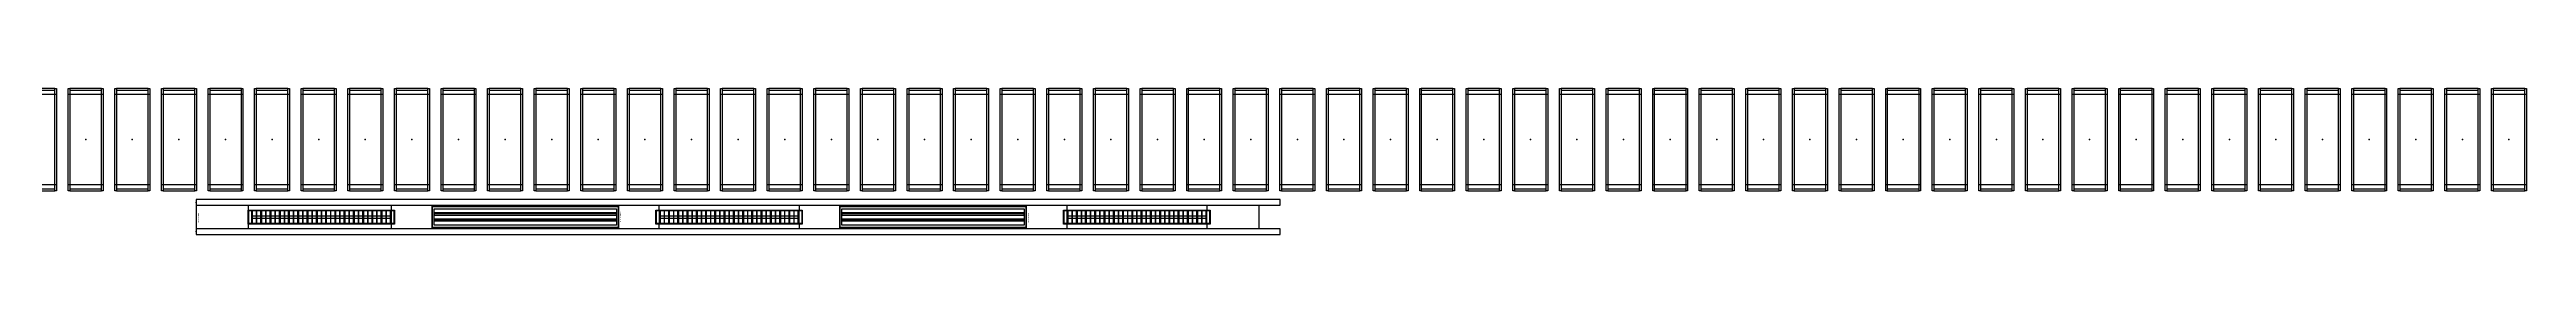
# Model space of a CAD drawing. Header units: millimetres. Extents: x -962357 to -591296, y -223672 to 59420.
# Drawn here: x -768230 to -746970, y -193246 to -191996 of the extents above; entities that cross this region are included whole.
import ezdxf
from ezdxf.enums import TextEntityAlignment as Align

# ---------------------------------------------------------------- set-up
doc = ezdxf.new("R2010")
doc.units = ezdxf.units.MM
for name, color, linetype in [('000 - WIPEOUT', 250, 'Continuous'), ('001 - ASCESSORIES', 251, 'Continuous'), ('A04_TUBE SERIES', 2, 'Continuous'), ('A11_ALU.SOLID SHEET', 2, 'Continuous')]:
    doc.layers.add(name, color=color, linetype=linetype)

# ---------------------------------------------------------------- blocks, each defined once
blk = doc.blocks.new('*U341')
at = {"layer": 'A11_ALU.SOLID SHEET', "color": 0}
blk.add_lwpolyline([(450, -98.8), (450, 98.8), (0, 98.8), (0, -98.8)], close=True, dxfattribs=at)
at = {"layer": 'Defpoints', "color": 250}
blk.add_point((0, 0), dxfattribs=at)
blk.add_text('AL.SHEET-HAT-TYPE-R', height=6, rotation=270, dxfattribs=at).set_placement((15, 0), align=Align.BOTTOM_CENTER)
blk = doc.blocks.new('*U339')
at = {"layer": 'A11_ALU.SOLID SHEET', "color": 0}
blk.add_lwpolyline([(350, -98.8), (350, 98.8), (0, 98.8), (0, -98.8)], close=True, dxfattribs=at)
at = {"layer": 'Defpoints', "color": 250}
blk.add_point((0, 0), dxfattribs=at)
blk.add_text('AL.SHEET-HAT-TYPE-R', height=6, rotation=270, dxfattribs=at).set_placement((15, 0), align=Align.BOTTOM_CENTER)
blk = doc.blocks.new('*U340')
at = {"layer": '001 - ASCESSORIES', "color": 0, "linetype": 'ByBlock'}
blk.add_lwpolyline([(800, 87), (-800, 87), (-800, -87), (800, -87)], close=True, dxfattribs=at)
at = {"layer": '001 - ASCESSORIES', "linetype": 'ByBlock'}
for points in [[(-782, 69), (782, 69), (782, -69), (-782, -69)], [(782, 36), (-782, 36), (-782, 16), (782, 16)], [(-782, -16), (782, -16), (782, -36), (-782, -36)]]:
    blk.add_lwpolyline(points, close=True, dxfattribs=at)
for points in [[(782, 26), (-782, 26)], [(-782, -26), (782, -26)]]:
    blk.add_lwpolyline(points, dxfattribs=at)
blk = doc.blocks.new('*U338')
at = {"color": 1}
blk.add_wipeout([(628, -60), (-629, -60), (-629, 60), (628, 60)], dxfattribs=at).dxf.layer = '000 - WIPEOUT'
at = {"layer": '001 - ASCESSORIES', "color": 0}
blk.add_lwpolyline([(628, -60), (-629, -60), (-629, 60), (628, 60)], close=True, dxfattribs=at)
at = {"layer": '001 - ASCESSORIES'}
for points in [[(623, -55), (-624, -55), (-624, 55), (623, 55)], [(-593, -55), (-598, -55), (-598, 55), (-593, 55)], [(-559, -55), (-554, -55), (-554, 55), (-559, 55)], [(-514, -55), (-519, -55), (-519, 55), (-514, 55)], [(-479, -55), (-474, -55), (-474, 55), (-479, 55)], [(-435, -55), (-440, -55), (-440, 55), (-435, 55)], [(-400, -55), (-395, -55), (-395, 55), (-400, 55)], [(-355, -55), (-360, -55), (-360, 55), (-355, 55)], [(-320, -55), (-315, -55), (-315, 55), (-320, 55)], [(-276, -55), (-281, -55), (-281, 55), (-276, 55)], [(-241, -55), (-236, -55), (-236, 55), (-241, 55)], [(-196, -55), (-201, -55), (-201, 55), (-196, 55)], [(-161, -55), (-156, -55), (-156, 55), (-161, 55)], [(-117, -55), (-122, -55), (-122, 55), (-117, 55)], [(-82, -55), (-77, -55), (-77, 55), (-82, 55)], [(-37, -55), (-42, -55), (-42, 55), (-37, 55)], [(-3, -55), (3, -55), (3, 55), (-3, 55)], [(42, -55), (37, -55), (37, 55), (42, 55)], [(77, -55), (82, -55), (82, 55), (77, 55)], [(122, -55), (117, -55), (117, 55), (122, 55)], [(156, -55), (161, -55), (161, 55), (156, 55)], [(201, -55), (196, -55), (196, 55), (201, 55)], [(236, -55), (241, -55), (241, 55), (236, 55)], [(281, -55), (276, -55), (276, 55), (281, 55)], [(315, -55), (320, -55), (320, 55), (315, 55)], [(360, -55), (355, -55), (355, 55), (360, 55)], [(395, -55), (400, -55), (400, 55), (395, 55)], [(440, -55), (435, -55), (435, 55), (440, 55)], [(474, -55), (479, -55), (479, 55), (474, 55)], [(519, -55), (514, -55), (514, 55), (519, 55)], [(554, -55), (559, -55), (559, 55), (554, 55)], [(598, -55), (593, -55), (593, 55), (598, 55)]]:
    blk.add_lwpolyline(points, close=True, dxfattribs=at)
for points in [[(-593, 10), (-559, 10)], [(-554, 10), (-519, 10)], [(-514, 10), (-479, 10)], [(-474, 10), (-440, 10)], [(-435, 10), (-400, 10)], [(-395, 10), (-360, 10)], [(-355, 10), (-320, 10)], [(-315, 10), (-281, 10)], [(-276, 10), (-241, 10)], [(-236, 10), (-201, 10)], [(-196, 10), (-161, 10)], [(-156, 10), (-122, 10)], [(-117, 10), (-82, 10)], [(-77, 10), (-42, 10)], [(-37, 10), (-3, 10)], [(3, 10), (37, 10)], [(42, 10), (77, 10)], [(82, 10), (117, 10)], [(122, 10), (156, 10)], [(161, 10), (196, 10)], [(201, 10), (236, 10)], [(241, 10), (276, 10)], [(281, 10), (315, 10)], [(320, 10), (355, 10)], [(360, 10), (395, 10)], [(400, 10), (435, 10)], [(440, 10), (474, 10)], [(479, 10), (514, 10)], [(519, 10), (554, 10)], [(559, 10), (593, 10)], [(-593, -10), (-559, -10)], [(-554, -10), (-519, -10)], [(-514, -10), (-479, -10)], [(-474, -10), (-440, -10)], [(-435, -10), (-400, -10)], [(-395, -10), (-360, -10)], [(-355, -10), (-320, -10)], [(-315, -10), (-281, -10)], [(-276, -10), (-241, -10)], [(-236, -10), (-201, -10)], [(-196, -10), (-161, -10)], [(-156, -10), (-122, -10)], [(-117, -10), (-82, -10)], [(-77, -10), (-42, -10)], [(-37, -10), (-3, -10)], [(3, -10), (37, -10)], [(42, -10), (77, -10)], [(82, -10), (117, -10)], [(122, -10), (156, -10)], [(161, -10), (196, -10)], [(201, -10), (236, -10)], [(241, -10), (276, -10)], [(281, -10), (315, -10)], [(320, -10), (355, -10)], [(360, -10), (395, -10)], [(400, -10), (435, -10)], [(440, -10), (474, -10)], [(479, -10), (514, -10)], [(519, -10), (554, -10)], [(559, -10), (593, -10)]]:
    blk.add_lwpolyline(points, dxfattribs=at)
blk = doc.blocks.new('*U343')
blk.add_wipeout([(-25, 0), (25, 0), (25, 9303), (-25, 9303)]).dxf.layer = '000 - WIPEOUT'
blk.add_point((0, 0))
at = {"layer": 'A04_TUBE SERIES', "color": 0}
blk.add_lwpolyline([(-25, 0), (25, 0), (25, 9303), (-25, 9303)], close=True, dxfattribs=at)
blk.add_attdef('EXTR.OVL-LENGTH_', (-25, -59), '', height=5)
blk = doc.blocks.new('*U342')
blk.add_wipeout([(-25, 0), (25, 0), (25, 9303), (-25, 9303)]).dxf.layer = '000 - WIPEOUT'
blk.add_point((0, 0))
at = {"layer": 'A04_TUBE SERIES', "color": 0}
blk.add_lwpolyline([(-25, 0), (25, 0), (25, 9303), (-25, 9303)], close=True, dxfattribs=at)
blk.add_attdef('EXTR.OVL-LENGTH_', (-25, -59), '', height=5)
blk = doc.blocks.new('*U426')
for p, q in [((-387.8, -29350), (-387.8, -29050)), ((387.5, -29050), (387.5, -29350)), ((-387.8, -29750), (-387.8, -29450)), ((387.5, -29450), (387.5, -29750)), ((-387.8, -30150), (-387.8, -29850)), ((387.5, -29850), (387.5, -30150)), ((-387.8, -30550), (-387.8, -30250)), ((387.5, -30250), (387.5, -30550)), ((-387.8, -30950), (-387.8, -30650)), ((387.5, -30650), (387.5, -30950)), ((-387.8, -31350), (-387.8, -31050)), ((387.5, -31050), (387.5, -31350)), ((-387.8, -31750), (-387.8, -31450)), ((387.5, -31450), (387.5, -31750)), ((-387.8, -32150), (-387.8, -31850)), ((387.5, -31850), (387.5, -32150)), ((-387.8, -32550), (-387.8, -32250)), ((387.5, -32250), (387.5, -32550)), ((-387.8, -32950), (-387.8, -32650)), ((387.5, -32650), (387.5, -32950)), ((-387.8, -33350), (-387.8, -33050)), ((387.5, -33050), (387.5, -33350)), ((-387.8, -33750), (-387.8, -33450)), ((387.5, -33450), (387.5, -33750)), ((-387.8, -34150), (-387.8, -33850)), ((387.5, -33850), (387.5, -34150)), ((-387.8, -34550), (-387.8, -34250)), ((387.5, -34250), (387.5, -34550)), ((-387.8, -34950), (-387.8, -34650)), ((387.5, -34650), (387.5, -34950)), ((-387.8, -35350), (-387.8, -35050)), ((387.5, -35050), (387.5, -35350)), ((-387.8, -35750), (-387.8, -35450)), ((387.5, -35450), (387.5, -35750)), ((-387.8, -36150), (-387.8, -35850)), ((387.5, -35850), (387.5, -36150)), ((-387.8, -36550), (-387.8, -36250)), ((387.5, -36250), (387.5, -36550)), ((-387.8, -36950), (-387.8, -36650)), ((387.5, -36650), (387.5, -36950)), ((-387.8, -37350), (-387.8, -37050)), ((387.5, -37050), (387.5, -37350)), ((-387.8, -37750), (-387.8, -37450)), ((387.5, -37450), (387.5, -37750)), ((-387.8, -38150), (-387.8, -37850)), ((387.5, -37850), (387.5, -38150)), ((-387.8, -38550), (-387.8, -38250)), ((387.5, -38250), (387.5, -38550)), ((-387.8, -38950), (-387.8, -38650)), ((387.5, -38650), (387.5, -38950)), ((-387.8, -39350), (-387.8, -39050)), ((387.5, -39050), (387.5, -39350)), ((-387.8, -39750), (-387.8, -39450)), ((387.5, -39450), (387.5, -39750)), ((-387.8, -40150), (-387.8, -39850)), ((387.5, -39850), (387.5, -40150)), ((-387.8, -40550), (-387.8, -40250)), ((387.5, -40250), (387.5, -40550)), ((-387.8, -40950), (-387.8, -40650)), ((387.5, -40650), (387.5, -40950)), ((-387.8, -41350), (-387.8, -41050)), ((387.5, -41050), (387.5, -41350)), ((-387.8, -41750), (-387.8, -41450)), ((387.5, -41450), (387.5, -41750)), ((-387.8, -42150), (-387.8, -41850)), ((387.5, -41850), (387.5, -42150)), ((-387.8, -42550), (-387.8, -42250)), ((387.5, -42250), (387.5, -42550)), ((-387.8, -42950), (-387.8, -42650)), ((387.5, -42650), (387.5, -42950)), ((-387.8, -43350), (-387.8, -43050)), ((387.5, -43050), (387.5, -43350)), ((-387.8, -43750), (-387.8, -43450)), ((387.5, -43450), (387.5, -43750)), ((-387.8, -44150), (-387.8, -43850)), ((387.5, -43850), (387.5, -44150)), ((-387.8, -44550), (-387.8, -44250)), ((387.5, -44250), (387.5, -44550)), ((-387.8, -44950), (-387.8, -44650)), ((387.5, -44650), (387.5, -44950)), ((-387.8, -45350), (-387.8, -45050)), ((387.5, -45050), (387.5, -45350)), ((-387.8, -45750), (-387.8, -45450)), ((387.5, -45450), (387.5, -45750)), ((-387.8, -46150), (-387.8, -45850)), ((387.5, -45850), (387.5, -46150)), ((-387.8, -46550), (-387.8, -46250)), ((387.5, -46250), (387.5, -46550)), ((-387.8, -46950), (-387.8, -46650)), ((387.5, -46650), (387.5, -46950)), ((-387.8, -47350), (-387.8, -47050)), ((387.5, -47050), (387.5, -47350)), ((-387.8, -47750), (-387.8, -47450)), ((387.5, -47450), (387.5, -47750)), ((-387.8, -48150), (-387.8, -47850)), ((387.5, -47850), (387.5, -48150)), ((-387.8, -48550), (-387.8, -48250)), ((387.5, -48250), (387.5, -48550)), ((-387.8, -48950), (-387.8, -48650)), ((387.5, -48650), (387.5, -48950)), ((-387.8, -49350), (-387.8, -49050)), ((387.5, -49050), (387.5, -49350)), ((-387.8, -49750), (-387.8, -49450)), ((387.5, -49450), (387.5, -49750)), ((-387.8, -50150), (-387.8, -49850)), ((387.5, -49850), (387.5, -50150)), ((-387.8, -50550), (-387.8, -50250)), ((387.5, -50250), (387.5, -50550))]:
    blk.add_line(p, q)
for p in [(0, -29600), (0, -30000), (0, -30400), (0, -30800), (0, -31200), (0, -31600), (0, -32000), (0, -32400), (0, -32800), (0, -33200), (0, -33600), (0, -34000), (0, -34400), (0, -34800), (0, -35200), (0, -35600), (0, -36000), (0, -36400), (0, -36800), (0, -37200), (0, -37600), (0, -38000), (0, -38400), (0, -38800), (0, -39200), (0, -39600), (0, -40000), (0, -40400), (0, -40800), (0, -41200), (0, -41600), (0, -42000), (0, -42400), (0, -42800), (0, -43200), (0, -43600), (0, -44000), (0, -44400), (0, -44800), (0, -45200), (0, -45600), (0, -46000), (0, -46400), (0, -46800), (0, -47200), (0, -47600), (0, -48000), (0, -48400), (0, -48800), (0, -49200), (0, -49600), (0, -50000), (0, -50400)]:
    blk.add_point(p)
at = {"layer": 'A11_ALU.SOLID SHEET', "color": 0}
for points in [[(-437.5, -29336), (-423.5, -29336), (-423.5, -29064), (-437.5, -29064)], [(437.5, -29064), (423.5, -29064), (423.5, -29336), (437.5, -29336)], [(-437.5, -29336), (437.5, -29336), (437.5, -29350), (-437.5, -29350)], [(-437.5, -29450), (437.5, -29450), (437.5, -29464), (-437.5, -29464)], [(-437.5, -29736), (-423.5, -29736), (-423.5, -29464), (-437.5, -29464)], [(437.5, -29464), (423.5, -29464), (423.5, -29736), (437.5, -29736)], [(-437.5, -29736), (437.5, -29736), (437.5, -29750), (-437.5, -29750)], [(-437.5, -29850), (437.5, -29850), (437.5, -29864), (-437.5, -29864)], [(-437.5, -30136), (-423.5, -30136), (-423.5, -29864), (-437.5, -29864)], [(437.5, -29864), (423.5, -29864), (423.5, -30136), (437.5, -30136)], [(-437.5, -30136), (437.5, -30136), (437.5, -30150), (-437.5, -30150)], [(-437.5, -30250), (437.5, -30250), (437.5, -30264), (-437.5, -30264)], [(-437.5, -30536), (-423.5, -30536), (-423.5, -30264), (-437.5, -30264)], [(437.5, -30264), (423.5, -30264), (423.5, -30536), (437.5, -30536)], [(-437.5, -30536), (437.5, -30536), (437.5, -30550), (-437.5, -30550)], [(-437.5, -30650), (437.5, -30650), (437.5, -30664), (-437.5, -30664)], [(-437.5, -30936), (-423.5, -30936), (-423.5, -30664), (-437.5, -30664)], [(437.5, -30664), (423.5, -30664), (423.5, -30936), (437.5, -30936)], [(-437.5, -30936), (437.5, -30936), (437.5, -30950), (-437.5, -30950)], [(-437.5, -31050), (437.5, -31050), (437.5, -31064), (-437.5, -31064)], [(-437.5, -31336), (-423.5, -31336), (-423.5, -31064), (-437.5, -31064)], [(437.5, -31064), (423.5, -31064), (423.5, -31336), (437.5, -31336)], [(-437.5, -31336), (437.5, -31336), (437.5, -31350), (-437.5, -31350)], [(-437.5, -31450), (437.5, -31450), (437.5, -31464), (-437.5, -31464)], [(-437.5, -31736), (-423.5, -31736), (-423.5, -31464), (-437.5, -31464)], [(437.5, -31464), (423.5, -31464), (423.5, -31736), (437.5, -31736)], [(-437.5, -31736), (437.5, -31736), (437.5, -31750), (-437.5, -31750)], [(-437.5, -31850), (437.5, -31850), (437.5, -31864), (-437.5, -31864)], [(-437.5, -32136), (-423.5, -32136), (-423.5, -31864), (-437.5, -31864)], [(437.5, -31864), (423.5, -31864), (423.5, -32136), (437.5, -32136)], [(-437.5, -32136), (437.5, -32136), (437.5, -32150), (-437.5, -32150)], [(-437.5, -32250), (437.5, -32250), (437.5, -32264), (-437.5, -32264)], [(-437.5, -32536), (-423.5, -32536), (-423.5, -32264), (-437.5, -32264)], [(437.5, -32264), (423.5, -32264), (423.5, -32536), (437.5, -32536)], [(-437.5, -32536), (437.5, -32536), (437.5, -32550), (-437.5, -32550)], [(-437.5, -32650), (437.5, -32650), (437.5, -32664), (-437.5, -32664)], [(-437.5, -32936), (-423.5, -32936), (-423.5, -32664), (-437.5, -32664)], [(437.5, -32664), (423.5, -32664), (423.5, -32936), (437.5, -32936)], [(-437.5, -32936), (437.5, -32936), (437.5, -32950), (-437.5, -32950)], [(-437.5, -33050), (437.5, -33050), (437.5, -33064), (-437.5, -33064)], [(-437.5, -33336), (-423.5, -33336), (-423.5, -33064), (-437.5, -33064)], [(437.5, -33064), (423.5, -33064), (423.5, -33336), (437.5, -33336)], [(-437.5, -33336), (437.5, -33336), (437.5, -33350), (-437.5, -33350)], [(-437.5, -33450), (437.5, -33450), (437.5, -33464), (-437.5, -33464)], [(-437.5, -33736), (-423.5, -33736), (-423.5, -33464), (-437.5, -33464)], [(437.5, -33464), (423.5, -33464), (423.5, -33736), (437.5, -33736)], [(-437.5, -33736), (437.5, -33736), (437.5, -33750), (-437.5, -33750)], [(-437.5, -33850), (437.5, -33850), (437.5, -33864), (-437.5, -33864)], [(-437.5, -34136), (-423.5, -34136), (-423.5, -33864), (-437.5, -33864)], [(437.5, -33864), (423.5, -33864), (423.5, -34136), (437.5, -34136)], [(-437.5, -34136), (437.5, -34136), (437.5, -34150), (-437.5, -34150)], [(-437.5, -34250), (437.5, -34250), (437.5, -34264), (-437.5, -34264)], [(-437.5, -34536), (-423.5, -34536), (-423.5, -34264), (-437.5, -34264)], [(437.5, -34264), (423.5, -34264), (423.5, -34536), (437.5, -34536)], [(-437.5, -34536), (437.5, -34536), (437.5, -34550), (-437.5, -34550)], [(-437.5, -34650), (437.5, -34650), (437.5, -34664), (-437.5, -34664)], [(-437.5, -34936), (-423.5, -34936), (-423.5, -34664), (-437.5, -34664)], [(437.5, -34664), (423.5, -34664), (423.5, -34936), (437.5, -34936)], [(-437.5, -34936), (437.5, -34936), (437.5, -34950), (-437.5, -34950)], [(-437.5, -35050), (437.5, -35050), (437.5, -35064), (-437.5, -35064)], [(-437.5, -35336), (-423.5, -35336), (-423.5, -35064), (-437.5, -35064)], [(437.5, -35064), (423.5, -35064), (423.5, -35336), (437.5, -35336)], [(-437.5, -35336), (437.5, -35336), (437.5, -35350), (-437.5, -35350)], [(-437.5, -35450), (437.5, -35450), (437.5, -35464), (-437.5, -35464)], [(-437.5, -35736), (-423.5, -35736), (-423.5, -35464), (-437.5, -35464)], [(437.5, -35464), (423.5, -35464), (423.5, -35736), (437.5, -35736)], [(-437.5, -35736), (437.5, -35736), (437.5, -35750), (-437.5, -35750)], [(-437.5, -35850), (437.5, -35850), (437.5, -35864), (-437.5, -35864)], [(-437.5, -36136), (-423.5, -36136), (-423.5, -35864), (-437.5, -35864)], [(437.5, -35864), (423.5, -35864), (423.5, -36136), (437.5, -36136)], [(-437.5, -36136), (437.5, -36136), (437.5, -36150), (-437.5, -36150)], [(-437.5, -36250), (437.5, -36250), (437.5, -36264), (-437.5, -36264)], [(-437.5, -36536), (-423.5, -36536), (-423.5, -36264), (-437.5, -36264)], [(437.5, -36264), (423.5, -36264), (423.5, -36536), (437.5, -36536)], [(-437.5, -36536), (437.5, -36536), (437.5, -36550), (-437.5, -36550)], [(-437.5, -36650), (437.5, -36650), (437.5, -36664), (-437.5, -36664)], [(-437.5, -36936), (-423.5, -36936), (-423.5, -36664), (-437.5, -36664)], [(437.5, -36664), (423.5, -36664), (423.5, -36936), (437.5, -36936)], [(-437.5, -36936), (437.5, -36936), (437.5, -36950), (-437.5, -36950)], [(-437.5, -37050), (437.5, -37050), (437.5, -37064), (-437.5, -37064)], [(-437.5, -37336), (-423.5, -37336), (-423.5, -37064), (-437.5, -37064)], [(437.5, -37064), (423.5, -37064), (423.5, -37336), (437.5, -37336)], [(-437.5, -37336), (437.5, -37336), (437.5, -37350), (-437.5, -37350)], [(-437.5, -37450), (437.5, -37450), (437.5, -37464), (-437.5, -37464)], [(-437.5, -37736), (-423.5, -37736), (-423.5, -37464), (-437.5, -37464)], [(437.5, -37464), (423.5, -37464), (423.5, -37736), (437.5, -37736)], [(-437.5, -37736), (437.5, -37736), (437.5, -37750), (-437.5, -37750)], [(-437.5, -37850), (437.5, -37850), (437.5, -37864), (-437.5, -37864)], [(-437.5, -38136), (-423.5, -38136), (-423.5, -37864), (-437.5, -37864)], [(437.5, -37864), (423.5, -37864), (423.5, -38136), (437.5, -38136)], [(-437.5, -38136), (437.5, -38136), (437.5, -38150), (-437.5, -38150)], [(-437.5, -38250), (437.5, -38250), (437.5, -38264), (-437.5, -38264)], [(-437.5, -38536), (-423.5, -38536), (-423.5, -38264), (-437.5, -38264)], [(437.5, -38264), (423.5, -38264), (423.5, -38536), (437.5, -38536)], [(-437.5, -38536), (437.5, -38536), (437.5, -38550), (-437.5, -38550)], [(-437.5, -38650), (437.5, -38650), (437.5, -38664), (-437.5, -38664)], [(-437.5, -38936), (-423.5, -38936), (-423.5, -38664), (-437.5, -38664)], [(437.5, -38664), (423.5, -38664), (423.5, -38936), (437.5, -38936)], [(-437.5, -38936), (437.5, -38936), (437.5, -38950), (-437.5, -38950)], [(-437.5, -39050), (437.5, -39050), (437.5, -39064), (-437.5, -39064)], [(-437.5, -39336), (-423.5, -39336), (-423.5, -39064), (-437.5, -39064)], [(437.5, -39064), (423.5, -39064), (423.5, -39336), (437.5, -39336)], [(-437.5, -39336), (437.5, -39336), (437.5, -39350), (-437.5, -39350)], [(-437.5, -39450), (437.5, -39450), (437.5, -39464), (-437.5, -39464)], [(-437.5, -39736), (-423.5, -39736), (-423.5, -39464), (-437.5, -39464)], [(437.5, -39464), (423.5, -39464), (423.5, -39736), (437.5, -39736)], [(-437.5, -39736), (437.5, -39736), (437.5, -39750), (-437.5, -39750)], [(-437.5, -39850), (437.5, -39850), (437.5, -39864), (-437.5, -39864)], [(-437.5, -40136), (-423.5, -40136), (-423.5, -39864), (-437.5, -39864)], [(437.5, -39864), (423.5, -39864), (423.5, -40136), (437.5, -40136)], [(-437.5, -40136), (437.5, -40136), (437.5, -40150), (-437.5, -40150)], [(-437.5, -40250), (437.5, -40250), (437.5, -40264), (-437.5, -40264)], [(-437.5, -40536), (-423.5, -40536), (-423.5, -40264), (-437.5, -40264)], [(437.5, -40264), (423.5, -40264), (423.5, -40536), (437.5, -40536)], [(-437.5, -40536), (437.5, -40536), (437.5, -40550), (-437.5, -40550)], [(-437.5, -40650), (437.5, -40650), (437.5, -40664), (-437.5, -40664)], [(-437.5, -40936), (-423.5, -40936), (-423.5, -40664), (-437.5, -40664)], [(437.5, -40664), (423.5, -40664), (423.5, -40936), (437.5, -40936)], [(-437.5, -40936), (437.5, -40936), (437.5, -40950), (-437.5, -40950)], [(-437.5, -41050), (437.5, -41050), (437.5, -41064), (-437.5, -41064)], [(-437.5, -41336), (-423.5, -41336), (-423.5, -41064), (-437.5, -41064)], [(437.5, -41064), (423.5, -41064), (423.5, -41336), (437.5, -41336)], [(-437.5, -41336), (437.5, -41336), (437.5, -41350), (-437.5, -41350)], [(-437.5, -41450), (437.5, -41450), (437.5, -41464), (-437.5, -41464)], [(-437.5, -41736), (-423.5, -41736), (-423.5, -41464), (-437.5, -41464)], [(437.5, -41464), (423.5, -41464), (423.5, -41736), (437.5, -41736)], [(-437.5, -41736), (437.5, -41736), (437.5, -41750), (-437.5, -41750)], [(-437.5, -41850), (437.5, -41850), (437.5, -41864), (-437.5, -41864)], [(-437.5, -42136), (-423.5, -42136), (-423.5, -41864), (-437.5, -41864)], [(437.5, -41864), (423.5, -41864), (423.5, -42136), (437.5, -42136)], [(-437.5, -42136), (437.5, -42136), (437.5, -42150), (-437.5, -42150)], [(-437.5, -42250), (437.5, -42250), (437.5, -42264), (-437.5, -42264)], [(-437.5, -42536), (-423.5, -42536), (-423.5, -42264), (-437.5, -42264)], [(437.5, -42264), (423.5, -42264), (423.5, -42536), (437.5, -42536)], [(-437.5, -42536), (437.5, -42536), (437.5, -42550), (-437.5, -42550)], [(-437.5, -42650), (437.5, -42650), (437.5, -42664), (-437.5, -42664)], [(-437.5, -42936), (-423.5, -42936), (-423.5, -42664), (-437.5, -42664)], [(437.5, -42664), (423.5, -42664), (423.5, -42936), (437.5, -42936)], [(-437.5, -42936), (437.5, -42936), (437.5, -42950), (-437.5, -42950)], [(-437.5, -43050), (437.5, -43050), (437.5, -43064), (-437.5, -43064)], [(-437.5, -43336), (-423.5, -43336), (-423.5, -43064), (-437.5, -43064)], [(437.5, -43064), (423.5, -43064), (423.5, -43336), (437.5, -43336)], [(-437.5, -43336), (437.5, -43336), (437.5, -43350), (-437.5, -43350)], [(-437.5, -43450), (437.5, -43450), (437.5, -43464), (-437.5, -43464)], [(-437.5, -43736), (-423.5, -43736), (-423.5, -43464), (-437.5, -43464)], [(437.5, -43464), (423.5, -43464), (423.5, -43736), (437.5, -43736)], [(-437.5, -43736), (437.5, -43736), (437.5, -43750), (-437.5, -43750)], [(-437.5, -43850), (437.5, -43850), (437.5, -43864), (-437.5, -43864)], [(-437.5, -44136), (-423.5, -44136), (-423.5, -43864), (-437.5, -43864)], [(437.5, -43864), (423.5, -43864), (423.5, -44136), (437.5, -44136)], [(-437.5, -44136), (437.5, -44136), (437.5, -44150), (-437.5, -44150)], [(-437.5, -44250), (437.5, -44250), (437.5, -44264), (-437.5, -44264)], [(-437.5, -44536), (-423.5, -44536), (-423.5, -44264), (-437.5, -44264)], [(437.5, -44264), (423.5, -44264), (423.5, -44536), (437.5, -44536)], [(-437.5, -44536), (437.5, -44536), (437.5, -44550), (-437.5, -44550)], [(-437.5, -44650), (437.5, -44650), (437.5, -44664), (-437.5, -44664)], [(-437.5, -44936), (-423.5, -44936), (-423.5, -44664), (-437.5, -44664)], [(437.5, -44664), (423.5, -44664), (423.5, -44936), (437.5, -44936)], [(-437.5, -44936), (437.5, -44936), (437.5, -44950), (-437.5, -44950)], [(-437.5, -45050), (437.5, -45050), (437.5, -45064), (-437.5, -45064)], [(-437.5, -45336), (-423.5, -45336), (-423.5, -45064), (-437.5, -45064)], [(437.5, -45064), (423.5, -45064), (423.5, -45336), (437.5, -45336)], [(-437.5, -45336), (437.5, -45336), (437.5, -45350), (-437.5, -45350)], [(-437.5, -45450), (437.5, -45450), (437.5, -45464), (-437.5, -45464)], [(-437.5, -45736), (-423.5, -45736), (-423.5, -45464), (-437.5, -45464)], [(437.5, -45464), (423.5, -45464), (423.5, -45736), (437.5, -45736)], [(-437.5, -45736), (437.5, -45736), (437.5, -45750), (-437.5, -45750)], [(-437.5, -45850), (437.5, -45850), (437.5, -45864), (-437.5, -45864)], [(-437.5, -46136), (-423.5, -46136), (-423.5, -45864), (-437.5, -45864)], [(437.5, -45864), (423.5, -45864), (423.5, -46136), (437.5, -46136)], [(-437.5, -46136), (437.5, -46136), (437.5, -46150), (-437.5, -46150)], [(-437.5, -46250), (437.5, -46250), (437.5, -46264), (-437.5, -46264)], [(-437.5, -46536), (-423.5, -46536), (-423.5, -46264), (-437.5, -46264)], [(437.5, -46264), (423.5, -46264), (423.5, -46536), (437.5, -46536)], [(-437.5, -46536), (437.5, -46536), (437.5, -46550), (-437.5, -46550)], [(-437.5, -46650), (437.5, -46650), (437.5, -46664), (-437.5, -46664)], [(-437.5, -46936), (-423.5, -46936), (-423.5, -46664), (-437.5, -46664)], [(437.5, -46664), (423.5, -46664), (423.5, -46936), (437.5, -46936)], [(-437.5, -46936), (437.5, -46936), (437.5, -46950), (-437.5, -46950)], [(-437.5, -47050), (437.5, -47050), (437.5, -47064), (-437.5, -47064)], [(-437.5, -47336), (-423.5, -47336), (-423.5, -47064), (-437.5, -47064)], [(437.5, -47064), (423.5, -47064), (423.5, -47336), (437.5, -47336)], [(-437.5, -47336), (437.5, -47336), (437.5, -47350), (-437.5, -47350)], [(-437.5, -47450), (437.5, -47450), (437.5, -47464), (-437.5, -47464)], [(-437.5, -47736), (-423.5, -47736), (-423.5, -47464), (-437.5, -47464)], [(437.5, -47464), (423.5, -47464), (423.5, -47736), (437.5, -47736)], [(-437.5, -47736), (437.5, -47736), (437.5, -47750), (-437.5, -47750)], [(-437.5, -47850), (437.5, -47850), (437.5, -47864), (-437.5, -47864)], [(-437.5, -48136), (-423.5, -48136), (-423.5, -47864), (-437.5, -47864)], [(437.5, -47864), (423.5, -47864), (423.5, -48136), (437.5, -48136)], [(-437.5, -48136), (437.5, -48136), (437.5, -48150), (-437.5, -48150)], [(-437.5, -48250), (437.5, -48250), (437.5, -48264), (-437.5, -48264)], [(-437.5, -48536), (-423.5, -48536), (-423.5, -48264), (-437.5, -48264)], [(437.5, -48264), (423.5, -48264), (423.5, -48536), (437.5, -48536)], [(-437.5, -48536), (437.5, -48536), (437.5, -48550), (-437.5, -48550)], [(-437.5, -48650), (437.5, -48650), (437.5, -48664), (-437.5, -48664)], [(-437.5, -48936), (-423.5, -48936), (-423.5, -48664), (-437.5, -48664)], [(437.5, -48664), (423.5, -48664), (423.5, -48936), (437.5, -48936)], [(-437.5, -48936), (437.5, -48936), (437.5, -48950), (-437.5, -48950)], [(-437.5, -49050), (437.5, -49050), (437.5, -49064), (-437.5, -49064)], [(-437.5, -49336), (-423.5, -49336), (-423.5, -49064), (-437.5, -49064)], [(437.5, -49064), (423.5, -49064), (423.5, -49336), (437.5, -49336)], [(-437.5, -49336), (437.5, -49336), (437.5, -49350), (-437.5, -49350)], [(-437.5, -49450), (437.5, -49450), (437.5, -49464), (-437.5, -49464)], [(-437.5, -49736), (-423.5, -49736), (-423.5, -49464), (-437.5, -49464)], [(437.5, -49464), (423.5, -49464), (423.5, -49736), (437.5, -49736)], [(-437.5, -49736), (437.5, -49736), (437.5, -49750), (-437.5, -49750)], [(-437.5, -49850), (437.5, -49850), (437.5, -49864), (-437.5, -49864)], [(-437.5, -50136), (-423.5, -50136), (-423.5, -49864), (-437.5, -49864)], [(437.5, -49864), (423.5, -49864), (423.5, -50136), (437.5, -50136)], [(-437.5, -50136), (437.5, -50136), (437.5, -50150), (-437.5, -50150)], [(-437.5, -50250), (437.5, -50250), (437.5, -50264), (-437.5, -50264)], [(-437.5, -50536), (-423.5, -50536), (-423.5, -50264), (-437.5, -50264)], [(437.5, -50264), (423.5, -50264), (423.5, -50536), (437.5, -50536)], [(-437.5, -50536), (437.5, -50536), (437.5, -50550), (-437.5, -50550)]]:
    blk.add_lwpolyline(points, close=True, dxfattribs=at)

msp = doc.modelspace()

# ---------------------------------------------------------------- block references
for name, p in [('*U341', (-766971, -193095.8)), ('*U339', (-765296.5, -193095.8)), ('*U340', (-764146.5, -193095.8)), ('*U339', (-763346.5, -193095.8)), ('*U339', (-761796.5, -193095.8)), ('*U340', (-760646.5, -193095.8)), ('*U339', (-759846.5, -193095.8)), ('*U341', (-758296.5, -193095.8))]:
    msp.add_blockref(name, p)

# ---------------------------------------------------------------- next in the draw order: block references
for p in [(-765896.5, -193095.8), (-762396.5, -193095.8), (-758896.5, -193095.8)]:
    msp.add_blockref('*U338', p)

# ---------------------------------------------------------------- next in the draw order: block references
at = {"rotation": 270}
for name, p in [('*U343', (-766971, -192970.8)), ('*U342', (-766971, -193220.8))]:
    msp.add_blockref(name, p, dxfattribs=at)

# ---------------------------------------------------------------- next in the draw order: block references
at = {"rotation": 90}
msp.add_blockref('*U426', (-797519.5, -192433.3), dxfattribs=at)

doc.saveas('drawing.dxf')
